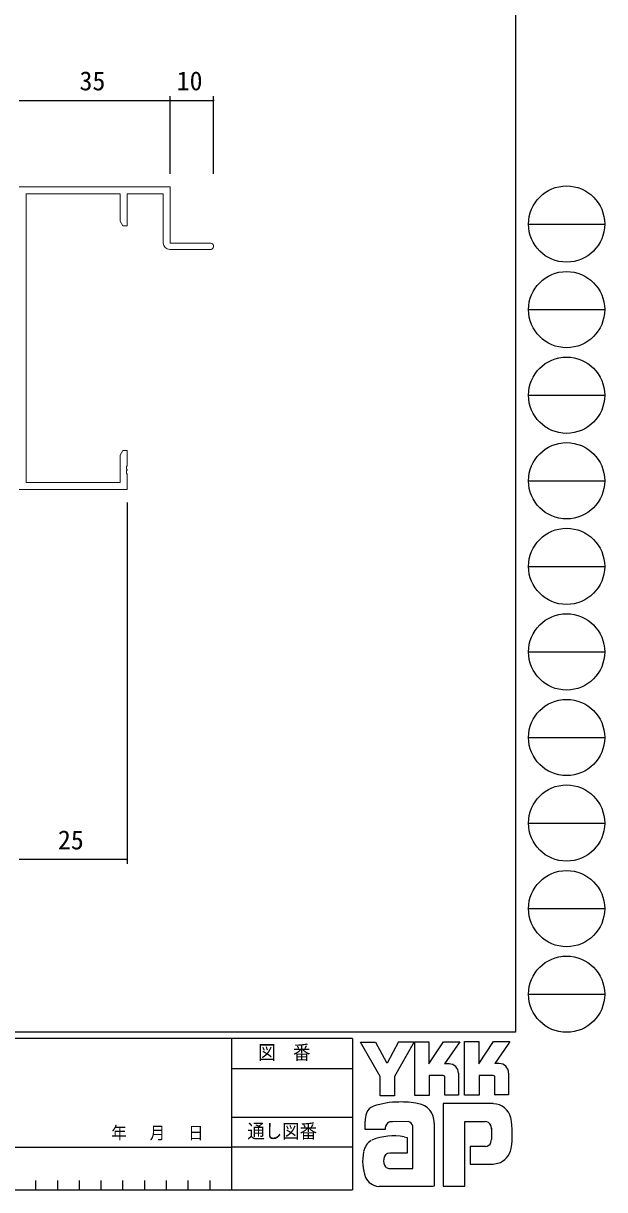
# Model space of a CAD drawing. Units: millimetres, scale not verified. Extents: x -397 to 397, y -282 to 282.
# Drawn here: x 262.1 to 396.7, y -282.1 to -12.3 of the extents above; entities that cross this region are included whole.
import ezdxf
from ezdxf.enums import TextEntityAlignment as Align

# ---------------------------------------------------------------- set-up
doc = ezdxf.new("R2010")
doc.units = ezdxf.units.MM
doc.header["$LTSCALE"] = 2
doc.layers.add('0-2_YKK_11', color=7, linetype='Continuous', lineweight=18)
doc.layers.add('0-6_YKK_D', color=6, linetype='Continuous')
doc.layers.add('0-7_YKK_ZWAK', color=7, linetype='Continuous')
doc.styles.add('ＭＳ ゴシック', font='')
doc.styles.get('ＭＳ ゴシック').set_extended_font_data('MS Gothic')

msp = doc.modelspace()

# ---------------------------------------------------------------- linework, layer by layer
at = {"layer": '0-2_YKK_11'}
msp.add_line((295.998, -64.6), (305.378, -64.6), dxfattribs=at)
for points in [[(305.378, -63.1), (296.128, -63.1), (296.128, -50.1), (261.128, -50.1)], [(262.758, -118.47), (262.758, -51.73), (284.498, -51.73), (284.498, -58.009), (285.128, -59.1), (286.128, -59.1), (286.128, -51.73), (294.498, -51.73), (294.498, -63.1)], [(261.128, -120.1), (286.128, -120.1), (286.128, -116.558), (286.008, -116.375), (286.008, -115.825), (286.128, -115.642), (286.128, -115.558), (286.008, -115.375), (286.008, -114.825), (286.128, -114.642), (286.128, -111.1), (285.128, -111.1), (284.498, -112.191), (284.498, -118.47), (262.758, -118.47)]]:
    msp.add_lwpolyline(points, dxfattribs=at)
for centre, radius, start, end in [((295.998, -63.1), 1.5, 180.00001, 269.99999), ((305.378, -63.85), 0.75, 269.99999, 90.00001)]:
    msp.add_arc(centre, radius, start, end, dxfattribs=at)
at = {"layer": '0-6_YKK_D'}
for p, q in [((296.128, -47.1), (296.128, -29.1)), ((296.128, -47.1), (296.128, -29.1)), ((306.128, -47.1), (306.128, -29.1)), ((261.128, -30.1), (296.128, -30.1)), ((296.128, -30.1), (306.128, -30.1)), ((286.128, -123.1), (286.128, -206.7)), ((286.128, -205.7), (261.128, -205.7))]:
    msp.add_line(p, q, dxfattribs=at)
for centre, start, end in [((296.128, -30.1), 0, 180), ((296.128, -30.1), 0, 180), ((296.128, -30.1), 180, 0), ((296.128, -30.1), 180, 0), ((306.128, -30.1), 0, 180), ((306.128, -30.1), 180, 0), ((286.128, -205.7), 0, 180), ((286.128, -205.7), 180, 0)]:
    msp.add_arc(centre, 0.106, start, end, dxfattribs=at)
at = {"layer": '0-7_YKK_ZWAK'}
for p, q in [((376.1, 279.3), (376.1, -245.7)), ((379.076, -58.716), (396.716, -58.716)), ((379.076, -78.512), (396.716, -78.512)), ((379.076, -98.308), (396.716, -98.308)), ((379.076, -118.104), (396.716, -118.104)), ((379.076, -137.9), (396.716, -137.9)), ((379.076, -157.696), (396.716, -157.696)), ((379.076, -177.492), (396.716, -177.492)), ((379.076, -197.288), (396.716, -197.288)), ((379.076, -217.084), (396.716, -217.084)), ((379.076, -236.88), (396.716, -236.88)), ((376.1, -245.7), (-393.9, -245.7)), ((338.3, -247.1), (-393.9, -247.1)), ((310.3, -247.1), (310.3, -282.1)), ((338.3, -247.1), (338.3, -282.1)), ((344.732, -255.899), (340.137, -248.006)), ((340.137, -248.006), (343.651, -248.006)), ((343.651, -248.006), (346.164, -252.709)), ((348.936, -247.898), (346.381, -252.871)), ((352.562, -247.898), (348.029, -255.926)), ((348.936, -247.898), (352.562, -247.898)), ((352.76, -260.331), (352.76, -247.925)), ((352.76, -247.925), (355.976, -247.925)), ((355.976, -253.023), (359.355, -247.871)), ((355.976, -247.925), (355.976, -253.023)), ((359.355, -247.871), (363.18, -247.871)), ((363.18, -247.871), (359.64, -253.006)), ((364.274, -260.223), (364.274, -247.817)), ((364.274, -247.817), (367.545, -247.817)), ((367.545, -253.008), (370.978, -247.817)), ((367.545, -247.817), (367.545, -253.008)), ((370.978, -247.817), (374.762, -247.817)), ((374.762, -247.817), (374.383, -248.465)), ((374.383, -248.465), (371.261, -252.925)), ((346.164, -252.709), (346.381, -252.871)), ((360.679, -253.006), (359.64, -253.006)), ((372.301, -252.925), (371.261, -252.925)), ((310.3, -254.1), (338.3, -254.1)), ((344.732, -260.358), (344.732, -255.899)), ((348.029, -255.926), (348.029, -260.358)), ((359.274, -255.682), (356.084, -255.682)), ((356.084, -255.682), (356.084, -260.331)), ((359.706, -255.844), (359.274, -255.682)), ((359.706, -260.25), (359.706, -255.844)), ((362.842, -255.169), (362.842, -260.25)), ((371.302, -260.196), (371.302, -255.817)), ((374.464, -255.169), (374.464, -260.196)), ((348.029, -260.358), (344.732, -260.358)), ((356.084, -260.331), (352.76, -260.331)), ((362.842, -260.25), (359.706, -260.25)), ((367.68, -260.223), (364.274, -260.223)), ((371.302, -260.146), (371.353, -260.196)), ((374.464, -260.196), (371.302, -260.196)), ((359.328, -262.196), (359.328, -281.306)), ((370.923, -262.196), (359.328, -262.196)), ((310.3, -265.299), (338.3, -265.299)), ((351.246, -266.305), (347.548, -266.375)), ((357.22, -266.683), (357.22, -281.279)), ((364.355, -281.306), (364.355, -266.359)), ((364.355, -266.359), (369.004, -266.359)), ((352.327, -277.171), (352.327, -267.44)), ((370.473, -267.856), (370.491, -270.491)), ((209.5, -272.3), (310.3, -272.3)), ((338.3, -272.299), (310.3, -272.299)), ((350.273, -269.873), (350.976, -270.035)), ((350.976, -270.035), (350.976, -273.63)), ((369.113, -272.089), (365.572, -272.089)), ((365.572, -272.089), (365.572, -276.225)), ((350.976, -273.63), (346.981, -273.635)), ((346.705, -277.171), (352.327, -277.171)), ((351.895, -277.171), (352.246, -277.171)), ((352.327, -277.17), (352.328, -277.171)), ((365.572, -276.225), (370.896, -276.225)), ((370.896, -276.225), (371.978, -275.982)), ((264.94, -280), (264.94, -282.1)), ((269.98, -280), (269.98, -282.1)), ((275.02, -280), (275.02, -282.1)), ((280.06, -280), (280.06, -282.1)), ((285.1, -280), (285.1, -282.1)), ((290.14, -280), (290.14, -282.1)), ((295.18, -280), (295.18, -282.1)), ((300.22, -280), (300.22, -282.1)), ((305.26, -280), (305.26, -282.1)), ((-393.9, -282.1), (338.3, -282.1)), ((345.867, -281.36), (344.38, -281.36)), ((356.895, -281.333), (345.867, -281.36)), ((357.22, -281.279), (356.895, -281.333)), ((359.328, -281.306), (363.571, -281.306)), ((363.571, -281.306), (364.355, -281.306))]:
    msp.add_line(p, q, dxfattribs=at)
for points in [[(371.302, -255.817), (370.869, -255.655), (367.68, -255.655), (367.68, -260.223)], [(345.867, -268.17), (341.218, -268.17), (341.218, -266.241)]]:
    msp.add_lwpolyline(points, dxfattribs=at)
for centre in [(387.896, -58.716), (387.896, -78.512), (387.896, -98.308), (387.896, -118.104), (387.896, -137.9), (387.896, -157.696), (387.896, -177.492), (387.896, -197.288), (387.896, -217.084), (387.896, -236.88)]:
    msp.add_circle(centre, 8.82, dxfattribs=at)
for centre, radius, start, end in [((360.679, -255.169), 2.163, 0.00166, 89.99604), ((372.3, -255.088), 2.163, 0.00166, 89.99604), ((346.259, -266.266), 5.037, 158.41083, 179.71775), ((343.906, -265.155), 2.444, 109.02127, 161.51264), ((349.022, -279.501), 17.68, 89.89165, 109.30848), ((349.541, -282.563), 20.748, 78.7801, 91.46938), ((352.83, -266.596), 4.449, 40.66422, 80.31694), ((352.609, -266.585), 4.612, 358.78059, 38.76563), ((370.772, -266.54), 4.341, 14.44572, 87.08746), ((347.975, -268.107), 2.109, 138.46382, 181.71359), ((347.415, -268.071), 1.701, 85.50551, 126.78038), ((350.756, -267.854), 1.625, 14.7552, 72.44995), ((369.165, -267.579), 1.229, 16.43123, 96.91661), ((354.466, -269.287), 20.86, 350.99027, 10.67625), ((347.82, -282.954), 13.309, 79.38098, 112.05825), ((366.831, -268.308), 3.673, 4.93423, 17.03552), ((344.727, -274.027), 3.908, 121.82711, 169.08475), ((369.114, -270.784), 1.306, 269.95468, 342.90145), ((366.81, -270.141), 3.697, 343.6902, 354.75362), ((351.749, -275.495), 11.082, 168.76372, 199.80079), ((347.882, -275.428), 2.369, 171.08203, 216.71923), ((346.99, -275.079), 1.445, 90.33953, 178.03639), ((370.835, -271.845), 4.291, 285.44291, 349.90448), ((346.95, -275.665), 1.526, 230.9728, 260.75491), ((344.74, -277.543), 3.823, 207.31435, 263.59464)]:
    msp.add_arc(centre, radius, start, end, dxfattribs=at)

# ---------------------------------------------------------------- texts
at = {"layer": '0-6_YKK_D', "style": 'ＭＳ ゴシック'}
for s, p in [('35', (275.108, -29.1)), ('10', (297.608, -29.1)), ('25', (270.108, -204.7))]:
    msp.add_text(s, height=4.399, dxfattribs=at).set_placement(p, align=Align.BOTTOM_LEFT)
at = {"layer": '0-7_YKK_ZWAK', "style": 'ＭＳ ゴシック', "width": 0.9}
for s, height, p in [('図\u3000番', 3.284, (316.498, -252.962)), ('年   月   日', 2.903, (282.476, -271.269)), ('通し図番', 3.284, (313.979, -271.185))]:
    msp.add_text(s, height=height, dxfattribs=at).set_placement(p, align=Align.BOTTOM_LEFT)

doc.saveas('drawing.dxf')
